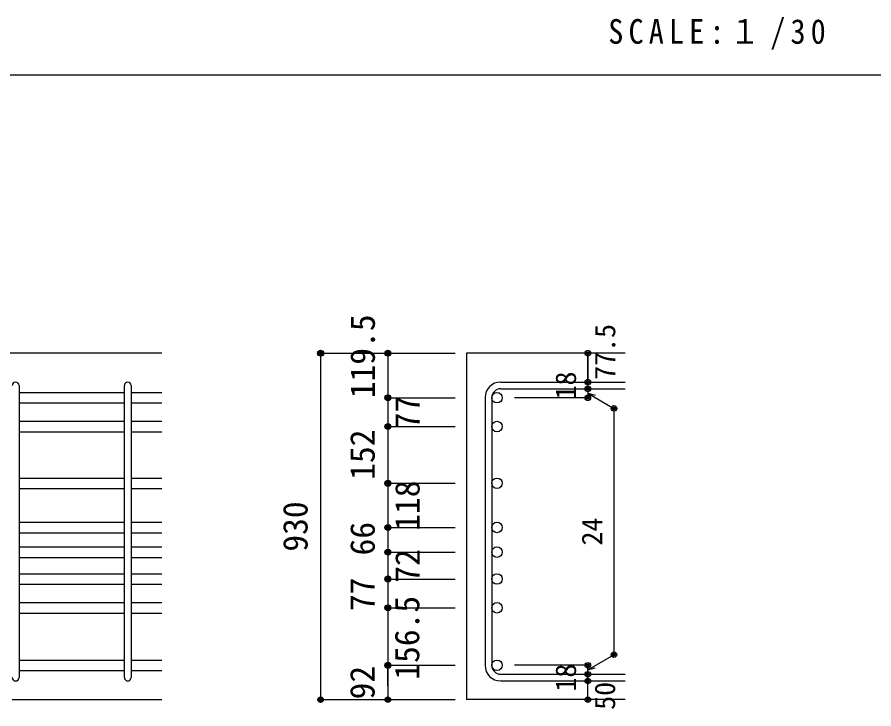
# Model space of a CAD drawing. Units: millimetres at full size, sheet at 1:30; details may follow other scales. Extents: x -5973 to 5954, y -4195 to 4201.
# Drawn here: x 1340 to 3633, y -1919 to -67 of the extents above; entities that cross this region are included whole.
import ezdxf
from ezdxf.enums import TextEntityAlignment as Align

# ---------------------------------------------------------------- set-up
doc = ezdxf.new("R2010")
doc.units = ezdxf.units.MM
doc.header["$LTSCALE"] = 30
doc.header["$PDMODE"] = 32
doc.header["$PDSIZE"] = 15
for name, color, linetype in [('0-1_躯体線', 2, 'Continuous'), ('0-5_基礎梁筋', 7, 'Continuous'), ('0-6_スタラップ筋', 7, 'Continuous'), ('0-D_寸法', 4, 'Continuous'), ('6-7_文字', 7, 'Continuous'), ('F-0_枠', 6, 'Continuous')]:
    doc.layers.add(name, color=color, linetype=linetype)
doc.styles.add('ＭＳ ゴシック', font='')
doc.styles.get('ＭＳ ゴシック').set_extended_font_data('MS Gothic')

msp = doc.modelspace()

# ---------------------------------------------------------------- linework, layer by layer
at = {"layer": '0-1_躯体線'}
for p, q in [((1727.44, -967.16), (-222.56, -967.16)), ((2967.44, -967.16), (2542.44, -967.16)), ((2542.44, -967.16), (2542.44, -1894.66)), ((1327.44, -1894.66), (1727.44, -1894.66)), ((2967.44, -1894.66), (2542.44, -1894.66))]:
    msp.add_line(p, q, dxfattribs=at)
at = {"layer": '0-5_基礎梁筋'}
for p, q in [((1345.44, -1072.36), (1627.44, -1072.36)), ((1645.44, -1072.36), (1727.44, -1072.36)), ((1345.44, -1100.36), (1627.44, -1100.36)), ((1645.44, -1100.36), (1727.44, -1100.36)), ((1345.44, -1149.36), (1627.44, -1149.36)), ((1645.44, -1149.36), (1727.44, -1149.36)), ((1345.44, -1177.36), (1627.44, -1177.36)), ((1645.44, -1177.36), (1727.44, -1177.36)), ((1345.44, -1301.36), (1627.44, -1301.36)), ((1645.44, -1301.36), (1727.44, -1301.36)), ((1345.44, -1329.36), (1627.44, -1329.36)), ((1645.44, -1329.36), (1727.44, -1329.36)), ((1345.44, -1419.66), (1627.44, -1419.66)), ((1645.44, -1419.66), (1727.44, -1419.66)), ((1345.44, -1447.66), (1627.44, -1447.66)), ((1645.44, -1447.66), (1727.44, -1447.66)), ((1345.44, -1485.66), (1627.44, -1485.66)), ((1645.44, -1485.66), (1727.44, -1485.66)), ((1345.44, -1513.66), (1627.44, -1513.66)), ((1645.44, -1513.66), (1727.44, -1513.66)), ((1345.44, -1557.66), (1627.44, -1557.66)), ((1645.44, -1557.66), (1727.44, -1557.66)), ((1345.44, -1585.66), (1627.44, -1585.66)), ((1645.44, -1585.66), (1727.44, -1585.66)), ((1345.44, -1634.66), (1627.44, -1634.66)), ((1645.44, -1634.66), (1727.44, -1634.66)), ((1345.44, -1662.66), (1627.44, -1662.66)), ((1645.44, -1662.66), (1727.44, -1662.66)), ((1345.44, -1788.66), (1627.44, -1788.66)), ((1645.44, -1788.66), (1727.44, -1788.66)), ((1345.44, -1816.66), (1627.44, -1816.66)), ((1645.44, -1816.66), (1727.44, -1816.66))]:
    msp.add_line(p, q, dxfattribs=at)
at = {"layer": '0-5_基礎梁筋', "color": 3}
for centre in [(2624.44, -1086.36), (2624.44, -1163.36), (2624.44, -1315.36), (2624.44, -1433.66), (2624.44, -1499.66), (2624.44, -1571.66), (2624.44, -1648.66), (2624.44, -1802.66)]:
    msp.add_circle(centre, 14, dxfattribs=at)
at = {"layer": '0-6_スタラップ筋'}
for p, q in [((1345.44, -1053.36), (1345.44, -1835.66)), ((1627.44, -1835.66), (1627.44, -1053.36)), ((1645.44, -1053.36), (1645.44, -1835.66)), ((2634.44, -1044.36), (2967.44, -1044.36)), ((2634.44, -1062.36), (2967.44, -1062.36)), ((2592.44, -1086.36), (2592.44, -1802.66)), ((2610.44, -1086.36), (2610.44, -1802.66)), ((2634.44, -1826.66), (2967.44, -1826.66)), ((2634.44, -1844.66), (2967.44, -1844.66))]:
    msp.add_line(p, q, dxfattribs=at)
for centre, radius, start, end in [((1336.44, -1053.36), 9, 0, 180), ((1636.44, -1053.36), 9, 0, 180), ((2634.44, -1086.36), 42, 90, 180), ((2634.44, -1086.36), 24, 90, 180), ((2634.44, -1802.66), 42, 180, 270), ((2634.44, -1802.66), 24, 180, 270), ((1336.44, -1835.66), 9, 180, 0), ((1636.44, -1835.66), 9, 180, 0)]:
    msp.add_arc(centre, radius, start, end, dxfattribs=at)
at = {"layer": '0-D_寸法'}
for p, q in [((2152.44, -967.16), (2332.44, -967.16)), ((2152.44, -967.16), (2332.44, -967.16)), ((2152.44, -967.16), (2152.44, -1894.66)), ((2332.44, -967.16), (2512.44, -967.16)), ((2332.44, -967.16), (2512.44, -967.16)), ((2332.44, -967.16), (2332.44, -1894.66)), ((2867.44, -1044.36), (2867.44, -967.16)), ((2867.44, -967.16), (2867.44, -1044.36)), ((2867.44, -1062.36), (2867.44, -1044.36)), ((2867.44, -1062.36), (2867.44, -1086.36)), ((2867.44, -1074.36), (2937.5, -1114.81)), ((2867.44, -1074.36), (2886.76, -1079.54)), ((2332.44, -1086.36), (2512.44, -1086.36)), ((2332.44, -1086.36), (2512.44, -1086.36)), ((2867.44, -1086.36), (2671.35, -1086.36)), ((2937.5, -1114.81), (2937.5, -1774.21)), ((2332.44, -1163.36), (2512.44, -1163.36)), ((2332.44, -1163.36), (2512.44, -1163.36)), ((2332.44, -1315.36), (2512.44, -1315.36)), ((2332.44, -1433.66), (2512.44, -1433.66)), ((2332.44, -1499.66), (2512.44, -1499.66)), ((2332.44, -1571.66), (2512.44, -1571.66)), ((2332.44, -1648.66), (2512.44, -1648.66)), ((2867.44, -1814.66), (2937.5, -1774.21)), ((2332.44, -1802.66), (2512.44, -1802.66)), ((2332.44, -1858.63), (2332.44, -1802.66)), ((2867.44, -1802.66), (2671.35, -1802.66)), ((2867.44, -1826.66), (2867.44, -1802.66)), ((2867.44, -1814.66), (2886.76, -1809.49)), ((2867.44, -1844.66), (2867.44, -1826.66)), ((2867.44, -1894.66), (2867.44, -1844.66)), ((2152.44, -1894.66), (2332.44, -1894.66)), ((2332.44, -1894.66), (2512.44, -1894.66))]:
    msp.add_line(p, q, dxfattribs=at)
for centre, radius in [((2152.44, -967.16), 8), ((2152.44, -967.16), 7.2), ((2152.44, -967.16), 6.4), ((2152.44, -967.16), 5.6), ((2152.44, -967.16), 4.8), ((2332.44, -967.16), 8), ((2332.44, -967.16), 7.2), ((2332.44, -967.16), 6.4), ((2332.44, -967.16), 5.6), ((2332.44, -967.16), 4.8), ((2152.44, -967.16), 4), ((2152.44, -967.16), 3.2), ((2152.44, -967.16), 2.4), ((2152.44, -967.16), 1.6), ((2152.44, -967.16), 0.8), ((2332.44, -967.16), 4), ((2332.44, -967.16), 3.2), ((2332.44, -967.16), 2.4), ((2332.44, -967.16), 1.6), ((2332.44, -967.16), 0.8), ((2867.44, -967.16), 4), ((2867.44, -967.16), 3.6), ((2867.44, -967.16), 3.2), ((2867.44, -967.16), 2.8), ((2867.44, -967.16), 2.4), ((2867.44, -967.16), 2), ((2867.44, -967.16), 1.6), ((2867.44, -967.16), 1.2), ((2867.44, -967.16), 0.8), ((2867.44, -967.16), 0.4), ((2867.44, -1044.36), 4), ((2867.44, -1044.36), 3.6), ((2867.44, -1044.36), 3.2), ((2867.44, -1044.36), 2.8), ((2867.44, -1044.36), 2.4), ((2867.44, -1044.36), 2), ((2867.44, -1044.36), 1.6), ((2867.44, -1044.36), 1.2), ((2867.44, -1044.36), 0.8), ((2867.44, -1044.36), 0.4), ((2867.44, -1062.36), 4), ((2867.44, -1062.36), 3.6), ((2867.44, -1062.36), 3.2), ((2867.44, -1062.36), 2.8), ((2867.44, -1062.36), 2.4), ((2867.44, -1062.36), 2), ((2867.44, -1062.36), 1.6), ((2867.44, -1062.36), 1.2), ((2867.44, -1062.36), 0.8), ((2867.44, -1062.36), 0.4), ((2332.44, -1086.36), 8), ((2332.44, -1086.36), 7.2), ((2332.44, -1086.36), 6.4), ((2332.44, -1086.36), 5.6), ((2332.44, -1086.36), 4.8), ((2332.44, -1086.36), 4), ((2332.44, -1086.36), 3.2), ((2332.44, -1086.36), 2.4), ((2332.44, -1086.36), 1.6), ((2332.44, -1086.36), 0.8), ((2867.44, -1086.36), 4), ((2867.44, -1086.36), 3.6), ((2867.44, -1086.36), 3.2), ((2867.44, -1086.36), 2.8), ((2867.44, -1086.36), 2.4), ((2867.44, -1086.36), 2), ((2867.44, -1086.36), 1.6), ((2867.44, -1086.36), 1.2), ((2867.44, -1086.36), 0.8), ((2867.44, -1086.36), 0.4), ((2937.5, -1114.81), 4), ((2937.5, -1114.81), 3.6), ((2937.5, -1114.81), 3.2), ((2937.5, -1114.81), 2.8), ((2937.5, -1114.81), 2.4), ((2937.5, -1114.81), 2), ((2937.5, -1114.81), 1.6), ((2937.5, -1114.81), 1.2), ((2937.5, -1114.81), 0.8), ((2937.5, -1114.81), 0.4), ((2332.44, -1163.36), 8), ((2332.44, -1163.36), 7.2), ((2332.44, -1163.36), 6.4), ((2332.44, -1163.36), 5.6), ((2332.44, -1163.36), 4.8), ((2332.44, -1163.36), 4), ((2332.44, -1163.36), 3.2), ((2332.44, -1163.36), 2.4), ((2332.44, -1163.36), 1.6), ((2332.44, -1163.36), 0.8), ((2332.44, -1315.36), 8), ((2332.44, -1315.36), 7.2), ((2332.44, -1315.36), 6.4), ((2332.44, -1315.36), 5.6), ((2332.44, -1315.36), 4.8), ((2332.44, -1315.36), 4), ((2332.44, -1315.36), 3.2), ((2332.44, -1315.36), 2.4), ((2332.44, -1315.36), 1.6), ((2332.44, -1315.36), 0.8), ((2332.44, -1433.66), 8), ((2332.44, -1433.66), 7.2), ((2332.44, -1433.66), 6.4), ((2332.44, -1433.66), 5.6), ((2332.44, -1433.66), 4.8), ((2332.44, -1433.66), 4), ((2332.44, -1433.66), 3.2), ((2332.44, -1433.66), 2.4), ((2332.44, -1433.66), 1.6), ((2332.44, -1433.66), 0.8), ((2332.44, -1499.66), 8), ((2332.44, -1499.66), 7.2), ((2332.44, -1499.66), 6.4), ((2332.44, -1499.66), 5.6), ((2332.44, -1499.66), 4.8), ((2332.44, -1499.66), 4), ((2332.44, -1499.66), 3.2), ((2332.44, -1499.66), 2.4), ((2332.44, -1499.66), 1.6), ((2332.44, -1499.66), 0.8), ((2332.44, -1571.66), 8), ((2332.44, -1571.66), 7.2), ((2332.44, -1571.66), 6.4), ((2332.44, -1571.66), 5.6), ((2332.44, -1571.66), 4.8), ((2332.44, -1571.66), 4), ((2332.44, -1571.66), 3.2), ((2332.44, -1571.66), 2.4), ((2332.44, -1571.66), 1.6), ((2332.44, -1571.66), 0.8), ((2332.44, -1648.66), 8), ((2332.44, -1648.66), 7.2), ((2332.44, -1648.66), 6.4), ((2332.44, -1648.66), 5.6), ((2332.44, -1648.66), 4.8), ((2332.44, -1648.66), 4), ((2332.44, -1648.66), 3.2), ((2332.44, -1648.66), 2.4), ((2332.44, -1648.66), 1.6), ((2332.44, -1648.66), 0.8), ((2937.5, -1774.21), 4), ((2937.5, -1774.21), 3.6), ((2937.5, -1774.21), 3.2), ((2937.5, -1774.21), 2.8), ((2937.5, -1774.21), 2.4), ((2937.5, -1774.21), 2), ((2937.5, -1774.21), 1.6), ((2937.5, -1774.21), 1.2), ((2937.5, -1774.21), 0.8), ((2937.5, -1774.21), 0.4), ((2332.44, -1802.66), 8), ((2332.44, -1802.66), 7.2), ((2332.44, -1802.66), 6.4), ((2332.44, -1802.66), 5.6), ((2332.44, -1802.66), 4.8), ((2332.44, -1802.66), 4), ((2332.44, -1802.66), 3.2), ((2332.44, -1802.66), 2.4), ((2332.44, -1802.66), 1.6), ((2332.44, -1802.66), 0.8), ((2867.44, -1802.66), 4), ((2867.44, -1802.66), 3.6), ((2867.44, -1802.66), 3.2), ((2867.44, -1802.66), 2.8), ((2867.44, -1802.66), 2.4), ((2867.44, -1802.66), 2), ((2867.44, -1802.66), 1.6), ((2867.44, -1802.66), 1.2), ((2867.44, -1802.66), 0.8), ((2867.44, -1802.66), 0.4), ((2867.44, -1826.66), 4), ((2867.44, -1826.66), 3.6), ((2867.44, -1826.66), 3.2), ((2867.44, -1826.66), 2.8), ((2867.44, -1826.66), 2.4), ((2867.44, -1826.66), 2), ((2867.44, -1826.66), 1.6), ((2867.44, -1826.66), 1.2), ((2867.44, -1826.66), 0.8), ((2867.44, -1826.66), 0.4), ((2867.44, -1844.66), 4), ((2867.44, -1844.66), 3.6), ((2867.44, -1844.66), 3.2), ((2867.44, -1844.66), 2.8), ((2867.44, -1844.66), 2.4), ((2867.44, -1844.66), 2), ((2867.44, -1844.66), 1.6), ((2867.44, -1844.66), 1.2), ((2867.44, -1844.66), 0.8), ((2867.44, -1844.66), 0.4), ((2152.44, -1894.66), 7.2), ((2152.44, -1894.66), 6.4), ((2152.44, -1894.66), 5.6), ((2152.44, -1894.66), 4.8), ((2152.44, -1894.66), 4), ((2152.44, -1894.66), 3.2), ((2152.44, -1894.66), 2.4), ((2152.44, -1894.66), 1.6), ((2152.44, -1894.66), 0.8), ((2332.44, -1894.66), 7.2), ((2332.44, -1894.66), 6.4), ((2332.44, -1894.66), 5.6), ((2332.44, -1894.66), 4.8), ((2332.44, -1894.66), 4), ((2332.44, -1894.66), 3.2), ((2332.44, -1894.66), 2.4), ((2332.44, -1894.66), 1.6), ((2332.44, -1894.66), 0.8), ((2867.44, -1894.66), 4), ((2867.44, -1894.66), 3.6), ((2867.44, -1894.66), 3.2), ((2867.44, -1894.66), 2.8), ((2867.44, -1894.66), 2.4), ((2867.44, -1894.66), 2), ((2867.44, -1894.66), 1.6), ((2867.44, -1894.66), 1.2), ((2867.44, -1894.66), 0.8), ((2867.44, -1894.66), 0.4)]:
    msp.add_circle(centre, radius, dxfattribs=at)
at = {"layer": '0-D_寸法', "color": 7}
for p in [(2152.44, -967.16), (2152.44, -967.16), (2152.44, -967.16), (2332.44, -967.16), (2867.44, -967.16), (2867.44, -1044.36), (2867.44, -1062.36), (2332.44, -1086.36), (2867.44, -1086.36), (2937.5, -1114.81), (2332.44, -1163.36), (2332.44, -1315.36), (2332.44, -1315.36), (2332.44, -1433.66), (2332.44, -1433.66), (2332.44, -1499.66), (2332.44, -1499.66), (2332.44, -1571.66), (2332.44, -1571.66), (2332.44, -1648.66), (2332.44, -1648.66), (2937.5, -1774.21), (2332.44, -1802.66), (2332.44, -1802.66), (2867.44, -1802.66), (2867.44, -1802.66), (2867.44, -1826.66), (2867.44, -1844.66), (2152.44, -1894.66), (2152.44, -1894.66), (2152.44, -1894.66), (2332.44, -1894.66), (2867.44, -1894.66)]:
    msp.add_point(p, dxfattribs=at)
at = {"layer": 'F-0_枠', "color": 2}
msp.add_line((-5972.88, -222.05), (3723.6, -222.05), dxfattribs=at)

# ---------------------------------------------------------------- texts
at = {"layer": '0-D_寸法', "style": 'ＭＳ ゴシック'}
for s, height, p in [('119.5', 65.98, (2317.44, -1087.66)), ('77.5', 54.99, (2957.44, -1038.36)), ('18', 54.99, (2852.44, -1090.86)), ('77', 65.98, (2437.37, -1170.55)), ('152', 65.98, (2317.1, -1306.12)), ('118', 65.98, (2437.2, -1442.52)), ('930', 65.98, (2137.44, -1498.41)), ('24', 54.99, (2922.5, -1482.01)), ('66', 65.98, (2317.18, -1508.54)), ('72', 65.98, (2437.61, -1581.55)), ('77', 65.98, (2316.87, -1657.64)), ('156.5', 65.98, (2436.26, -1841.19)), ('92', 65.98, (2316.75, -1893.95)), ('18', 54.99, (2852.44, -1873.16)), ('50', 54.99, (2957.08, -1921.89))]:
    msp.add_text(s, height=height, rotation=90, dxfattribs=at).set_placement(p, align=Align.BOTTOM_LEFT)
at = {"layer": '6-7_文字', "color": 2, "insert": (2922.26, -154.55), "char_height": 65.98, "attachment_point": 7, "style": 'ＭＳ ゴシック'}
msp.add_mtext('\\T1.34;\\W0.9;SCALE:１/30', dxfattribs=at)

doc.saveas('drawing.dxf')
